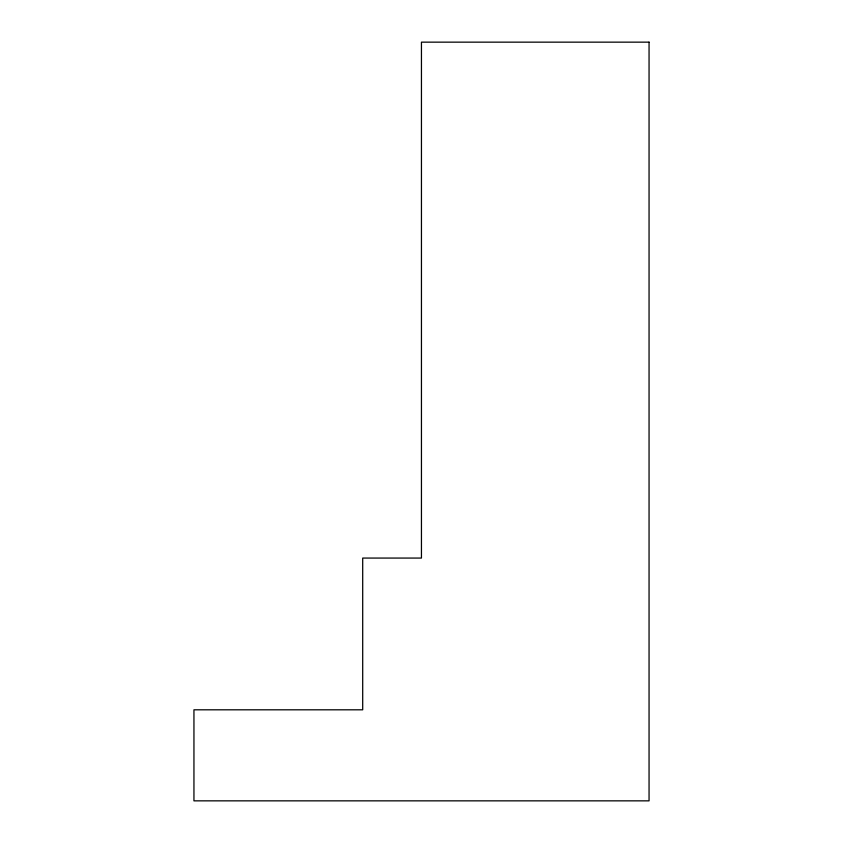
<?xml version="1.0" encoding="UTF-8"?>
<svg xmlns="http://www.w3.org/2000/svg" width="843" height="843" viewBox="0 0 843 843"><rect width="100%" height="100%" fill="white"/><g stroke="black" fill="none" stroke-linecap="round" stroke-linejoin="round"><path stroke-width="1.26" d="M649.057 42.15L421.447 42.15L421.447 558.066L362.701 558.066L362.701 709.806L193.943 709.806L193.943 800.85L649.057 800.85L649.057 42.15"/></g></svg>
